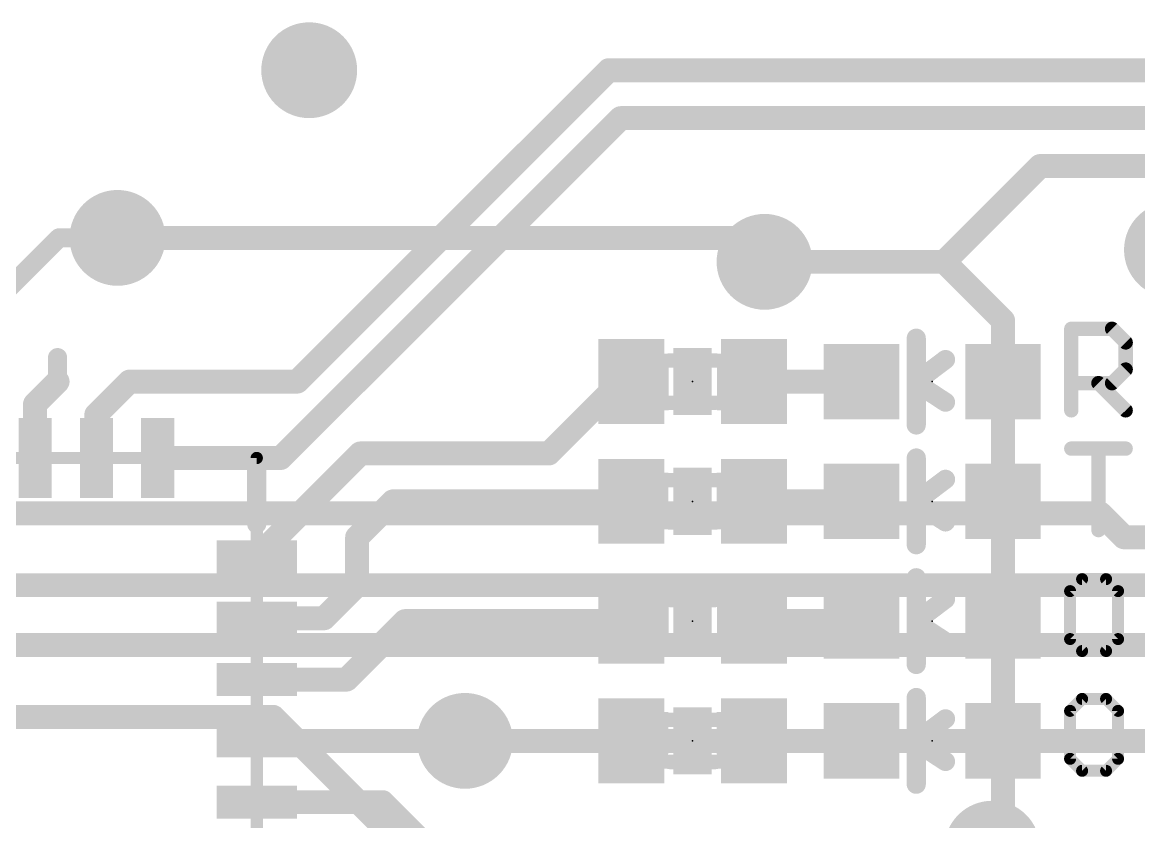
# Model space of a CAD drawing. Extents: x -0.1 to 68.7, y -15.2 to 51.5.
# Drawn here: x 14.49 to 26.32, y 15.65 to 24.13 of the extents above; entities that cross this region are included whole.
import ezdxf

# ---------------------------------------------------------------- set-up
doc = ezdxf.new("R2010")
doc.units = 0
for name, color, linetype in [('1', 12, 'CONTINUOUS'), ('16', 132, 'CONTINUOUS'), ('18', 110, 'CONTINUOUS'), ('21', 41, 'CONTINUOUS'), ('23', 53, 'CONTINUOUS'), ('51', 53, 'CONTINUOUS')]:
    doc.layers.add(name, color=color, linetype=linetype)

# ---------------------------------------------------------------- blocks, each defined once
blk = doc.blocks.new('RECT')
blk.add_solid([(-0.5, -0.5), (0.5, -0.5), (-0.5, 0.5), (0.5, 0.5)])
blk = doc.blocks.new('ROUNDV')
at = {"const_width": 0.5}
blk.add_lwpolyline([(0, -0.25, 1), (0, 0.25, 1), (0, -0.25)], format="xyb", dxfattribs=at)

msp = doc.modelspace()

# ---------------------------------------------------------------- linework, layer by layer
at = {"layer": '1'}
for points, const_width in [([(20.193, 23.114), (20.701, 23.622)], 0.254), ([(20.701, 23.622), (29.718, 23.622)], 0.254), ([(20.066, 22.987), (20.193, 23.114)], 0.254), ([(20.32, 22.606), (20.828, 23.114)], 0.254), ([(20.828, 23.114), (22.098, 23.114)], 0.254), ([(22.098, 23.114), (29.972, 23.114)], 0.254), ([(18.161, 21.082), (20.066, 22.987)], 0.254), ([(18.542, 20.828), (20.32, 22.606)], 0.254), ([(24.257, 21.59), (25.273, 22.606)], 0.254), ([(25.273, 22.606), (28.067, 22.606)], 0.254), ([(14.874, 21.844), (13.97, 20.94)], 0.2032), ([(15.494, 21.844), (14.874, 21.844)], 0.2032), ([(24.257, 21.59), (22.352, 21.59)], 0.254), ([(24.88, 20.967), (24.257, 21.59)], 0.254), ([(17.399, 20.32), (18.161, 21.082)], 0.254), ([(24.88, 20.32), (24.88, 20.967)], 0.254), ([(17.224, 19.51), (18.542, 20.828)], 0.254), ([(14.859, 20.32), (14.859, 20.574)], 0.2032), ([(14.62, 20.081), (14.859, 20.32)], 0.254), ([(15.27, 19.969), (15.621, 20.32)], 0.254), ([(15.621, 20.32), (17.399, 20.32)], 0.254), ([(20.066, 19.558), (20.828, 20.32)], 0.254), ([(20.828, 20.32), (20.94, 20.32)], 0.254), ([(22.24, 20.32), (23.241, 20.32)], 0.254), ([(23.241, 20.32), (23.38, 20.32)], 0.254), ([(24.88, 19.062), (24.88, 20.32)], 0.254), ([(14.62, 19.51), (14.62, 20.081)], 0.254), ([(15.27, 19.51), (15.27, 19.969)], 0.254), ([(16.97, 18.46), (18.068, 19.558)], 0.254), ([(18.068, 19.558), (19.177, 19.558)], 0.254), ([(19.177, 19.558), (20.066, 19.558)], 0.254), ([(15.92, 19.51), (17.224, 19.51)], 0.254), ([(18.034, 18.669), (18.415, 19.05)], 0.254), ([(18.415, 19.05), (20.828, 19.05)], 0.254), ([(20.828, 19.05), (20.94, 19.05)], 0.254), ([(22.24, 19.05), (23.241, 19.05)], 0.254), ([(23.241, 19.05), (23.38, 19.05)], 0.254), ([(24.892, 19.05), (24.88, 19.062)], 0.254), ([(24.88, 19.05), (24.892, 19.05)], 0.254), ([(24.88, 17.919), (24.88, 19.05)], 0.254), ([(18.034, 18.161), (18.034, 18.669)], 0.254), ([(17.683, 17.81), (18.034, 18.161)], 0.254), ([(24.892, 17.907), (24.88, 17.919)], 0.254), ([(24.88, 17.895), (24.892, 17.907)], 0.254), ([(24.88, 17.78), (24.88, 17.895)], 0.254), ([(16.97, 17.81), (17.683, 17.81)], 0.254), ([(17.922, 17.16), (18.542, 17.78)], 0.254), ([(18.542, 17.78), (20.701, 17.78)], 0.254), ([(20.701, 17.78), (20.94, 17.78)], 0.254), ([(22.24, 17.78), (23.241, 17.78)], 0.254), ([(23.241, 17.78), (23.38, 17.78)], 0.254), ([(24.88, 17.665), (24.88, 17.78)], 0.254), ([(24.892, 17.653), (24.88, 17.665)], 0.254), ([(24.88, 17.641), (24.892, 17.653)], 0.254), ([(24.88, 16.51), (24.88, 17.641)], 0.254), ([(16.97, 17.16), (17.922, 17.16)], 0.254), ([(16.97, 16.51), (19.177, 16.51)], 0.254), ([(19.177, 16.51), (20.955, 16.51)], 0.254), ([(20.955, 16.51), (20.94, 16.51)], 0.254), ([(22.24, 16.51), (23.368, 16.51)], 0.254), ([(23.368, 16.51), (23.38, 16.51)], 0.254), ([(24.892, 16.51), (24.88, 16.522)], 0.254), ([(24.88, 16.51), (24.88, 16.522)], 0.254), ([(24.88, 16.51), (24.892, 16.51)], 0.254), ([(24.88, 15.482), (24.88, 16.51)], 0.254), ([(16.97, 15.86), (18.303, 15.86)], 0.254), ([(18.303, 15.86), (18.669, 15.494)], 0.254)]:
    msp.add_lwpolyline(points, dxfattribs=dict(at, const_width=const_width))
for points, const_width in [([(20.701, 23.6855, 1), (20.701, 23.5585)], 0.127), ([(20.7459, 23.5771, 1), (20.6561, 23.6669)], 0.127), ([(20.1481, 23.1589, 1), (20.2379, 23.0691)], 0.127), ([(20.2379, 23.0691, 1), (20.1481, 23.1589)], 0.127), ([(20.828, 23.1775, 1), (20.828, 23.0505)], 0.127), ([(20.8729, 23.0691, 1), (20.7831, 23.1589)], 0.127), ([(22.098, 23.1775, 1), (22.098, 23.0505)], 0.127), ([(22.098, 23.0505, 1), (22.098, 23.1775)], 0.127), ([(20.0211, 23.0319, 1), (20.1109, 22.9421)], 0.127), ([(20.1109, 22.9421, 1), (20.0211, 23.0319)], 0.127), ([(20.3649, 22.5611, 1), (20.2751, 22.6509)], 0.127), ([(25.273, 22.6695, 1), (25.273, 22.5425)], 0.127), ([(25.3179, 22.5611, 1), (25.2281, 22.6509)], 0.127), ([(20.2751, 22.6509, 1), (20.3649, 22.5611)], 0.127), ([(14.874, 21.8948, 1), (14.874, 21.7932)], 0.1016), ([(14.9099, 21.8081, 1), (14.8381, 21.8799)], 0.1016), ([(15.494, 21.7932, 1), (15.494, 21.8948)], 0.1016), ([(22.352, 21.6535, 1), (22.352, 21.5265)], 0.127), ([(24.3019, 21.6349, 1), (24.2121, 21.5451)], 0.127), ([(24.2121, 21.6349, 1), (24.3019, 21.5451)], 0.127), ([(24.257, 21.5265, 1), (24.257, 21.6535)], 0.127), ([(18.1161, 21.1269, 1), (18.2059, 21.0371)], 0.127), ([(18.2059, 21.0371, 1), (18.1161, 21.1269)], 0.127), ([(24.9435, 20.967, 1), (24.8165, 20.967)], 0.127), ([(24.8351, 20.9221, 1), (24.9249, 21.0119)], 0.127), ([(18.5869, 20.7831, 1), (18.4971, 20.8729)], 0.127), ([(18.4971, 20.8729, 1), (18.5869, 20.7831)], 0.127), ([(14.9098, 20.574, 1), (14.8082, 20.574)], 0.1016), ([(14.9039, 20.2751, 1), (14.8141, 20.3649)], 0.127), ([(14.8082, 20.32, 1), (14.9098, 20.32)], 0.1016), ([(15.621, 20.3835, 1), (15.621, 20.2565)], 0.127), ([(15.6659, 20.2751, 1), (15.5761, 20.3649)], 0.127), ([(17.3541, 20.3649, 1), (17.4439, 20.2751)], 0.127), ([(17.399, 20.2565, 1), (17.399, 20.3835)], 0.127), ([(20.828, 20.3835, 1), (20.828, 20.2565)], 0.127), ([(20.8729, 20.2751, 1), (20.7831, 20.3649)], 0.127), ([(20.94, 20.2565, 1), (20.94, 20.3835)], 0.127), ([(22.24, 20.3835, 1), (22.24, 20.2565)], 0.127), ([(23.241, 20.3835, 1), (23.241, 20.2565)], 0.127), ([(23.241, 20.2565, 1), (23.241, 20.3835)], 0.127), ([(23.38, 20.2565, 1), (23.38, 20.3835)], 0.127), ([(24.9435, 20.32, 1), (24.8165, 20.32)], 0.127), ([(24.8165, 20.32, 1), (24.9435, 20.32)], 0.127), ([(14.6835, 20.081, 1), (14.5565, 20.081)], 0.127), ([(14.5751, 20.1259, 1), (14.6649, 20.0361)], 0.127), ([(15.3335, 19.969, 1), (15.2065, 19.969)], 0.127), ([(15.2251, 20.0139, 1), (15.3149, 19.9241)], 0.127), ([(18.068, 19.6215, 1), (18.068, 19.4945)], 0.127), ([(18.1129, 19.5131, 1), (18.0231, 19.6029)], 0.127), ([(19.177, 19.6215, 1), (19.177, 19.4945)], 0.127), ([(19.177, 19.4945, 1), (19.177, 19.6215)], 0.127), ([(20.0211, 19.6029, 1), (20.1109, 19.5131)], 0.127), ([(20.066, 19.4945, 1), (20.066, 19.6215)], 0.127), ([(14.5565, 19.51, 1), (14.6835, 19.51)], 0.127), ([(15.2065, 19.51, 1), (15.3335, 19.51)], 0.127), ([(15.92, 19.5735, 1), (15.92, 19.4465)], 0.127), ([(17.1791, 19.5549, 1), (17.2689, 19.4651)], 0.127), ([(17.224, 19.4465, 1), (17.224, 19.5735)], 0.127), ([(18.415, 19.1135, 1), (18.415, 18.9865)], 0.127), ([(18.4599, 19.0051, 1), (18.3701, 19.0949)], 0.127), ([(20.828, 19.1135, 1), (20.828, 18.9865)], 0.127), ([(20.828, 18.9865, 1), (20.828, 19.1135)], 0.127), ([(20.94, 18.9865, 1), (20.94, 19.1135)], 0.127), ([(22.24, 19.1135, 1), (22.24, 18.9865)], 0.127), ([(23.241, 19.1135, 1), (23.241, 18.9865)], 0.127), ([(23.241, 18.9865, 1), (23.241, 19.1135)], 0.127), ([(23.38, 18.9865, 1), (23.38, 19.1135)], 0.127), ([(24.9249, 19.1069, 1), (24.8351, 19.0171)], 0.127), ([(24.88, 19.1135, 1), (24.88, 18.9865)], 0.127), ([(24.9435, 19.05, 1), (24.8165, 19.05)], 0.127), ([(24.892, 18.9865, 1), (24.892, 19.1135)], 0.127), ([(24.8165, 19.062, 1), (24.9435, 19.062)], 0.127), ([(24.8471, 19.0051, 1), (24.9369, 19.0949)], 0.127), ([(18.0975, 18.669, 1), (17.9705, 18.669)], 0.127), ([(17.9891, 18.7139, 1), (18.0789, 18.6241)], 0.127), ([(16.9251, 18.5049, 1), (17.0149, 18.4151)], 0.127), ([(17.9705, 18.161, 1), (18.0975, 18.161)], 0.127), ([(18.0789, 18.1161, 1), (17.9891, 18.2059)], 0.127), ([(24.9249, 17.9639, 1), (24.8351, 17.8741)], 0.127), ([(24.9435, 17.895, 1), (24.8165, 17.895)], 0.127), ([(24.8351, 17.9399, 1), (24.9249, 17.8501)], 0.127), ([(24.9369, 17.8621, 1), (24.8471, 17.9519)], 0.127), ([(24.8471, 17.8621, 1), (24.9369, 17.9519)], 0.127), ([(16.97, 17.8735, 1), (16.97, 17.7465)], 0.127), ([(17.6381, 17.8549, 1), (17.7279, 17.7651)], 0.127), ([(17.683, 17.7465, 1), (17.683, 17.8735)], 0.127), ([(18.542, 17.8435, 1), (18.542, 17.7165)], 0.127), ([(18.5869, 17.7351, 1), (18.4971, 17.8249)], 0.127), ([(20.701, 17.8435, 1), (20.701, 17.7165)], 0.127), ([(20.701, 17.7165, 1), (20.701, 17.8435)], 0.127), ([(20.94, 17.7165, 1), (20.94, 17.8435)], 0.127), ([(22.24, 17.8435, 1), (22.24, 17.7165)], 0.127), ([(23.241, 17.8435, 1), (23.241, 17.7165)], 0.127), ([(23.241, 17.7165, 1), (23.241, 17.8435)], 0.127), ([(23.38, 17.7165, 1), (23.38, 17.8435)], 0.127), ([(24.8165, 17.919, 1), (24.9435, 17.919)], 0.127), ([(24.9435, 17.78, 1), (24.8165, 17.78)], 0.127), ([(24.8165, 17.78, 1), (24.9435, 17.78)], 0.127), ([(24.9249, 17.7099, 1), (24.8351, 17.6201)], 0.127), ([(24.9435, 17.641, 1), (24.8165, 17.641)], 0.127), ([(24.8351, 17.6859, 1), (24.9249, 17.5961)], 0.127), ([(24.9369, 17.6081, 1), (24.8471, 17.6979)], 0.127), ([(24.8471, 17.6081, 1), (24.9369, 17.6979)], 0.127), ([(24.8165, 17.665, 1), (24.9435, 17.665)], 0.127), ([(16.97, 17.2235, 1), (16.97, 17.0965)], 0.127), ([(17.922, 17.0965, 1), (17.922, 17.2235)], 0.127), ([(17.8771, 17.2049, 1), (17.9669, 17.1151)], 0.127), ([(16.97, 16.5735, 1), (16.97, 16.4465)], 0.127), ([(19.177, 16.5735, 1), (19.177, 16.4465)], 0.127), ([(19.177, 16.4465, 1), (19.177, 16.5735)], 0.127), ([(20.94, 16.5735, 1), (20.94, 16.4465)], 0.127), ([(20.955, 16.4465, 1), (20.955, 16.5735)], 0.127), ([(20.955, 16.4465, 1), (20.955, 16.5735)], 0.127), ([(22.24, 16.5735, 1), (22.24, 16.4465)], 0.127), ([(23.368, 16.5735, 1), (23.368, 16.4465)], 0.127), ([(23.368, 16.4465, 1), (23.368, 16.5735)], 0.127), ([(23.38, 16.4465, 1), (23.38, 16.5735)], 0.127), ([(24.9249, 16.5669, 1), (24.8351, 16.4771)], 0.127), ([(24.9435, 16.522, 1), (24.8165, 16.522)], 0.127), ([(24.88, 16.5735, 1), (24.88, 16.4465)], 0.127), ([(24.9435, 16.51, 1), (24.8165, 16.51)], 0.127), ([(24.8165, 16.51, 1), (24.9435, 16.51)], 0.127), ([(24.8165, 16.51, 1), (24.9435, 16.51)], 0.127), ([(24.8471, 16.4651, 1), (24.9369, 16.5549)], 0.127), ([(24.892, 16.4465, 1), (24.892, 16.5735)], 0.127), ([(16.97, 15.9235, 1), (16.97, 15.7965)], 0.127), ([(18.3479, 15.9049, 1), (18.2581, 15.8151)], 0.127), ([(18.303, 15.7965, 1), (18.303, 15.9235)], 0.127)]:
    msp.add_lwpolyline(points, format="xyb", dxfattribs=dict(at, const_width=const_width))
at = {"layer": '16', "const_width": 0.254}
for points in [[(22.098, 21.844), (15.494, 21.844)], [(22.352, 21.59), (22.098, 21.844)], [(6.985, 18.923), (25.908, 18.923)], [(25.908, 18.923), (26.162, 18.669)], [(26.162, 18.669), (28.321, 18.669)], [(12.954, 18.161), (28.829, 18.161)], [(11.811, 17.526), (30.353, 17.526)], [(12.573, 16.764), (17.145, 16.764)], [(17.145, 16.764), (18.415, 15.494)], [(19.177, 16.51), (33.02, 16.51)]]:
    msp.add_lwpolyline(points, dxfattribs=at)
at = {"layer": '16', "const_width": 0.127}
for points in [[(15.494, 21.9075, 1), (15.494, 21.7805)], [(22.1429, 21.8889, 1), (22.0531, 21.7991)], [(22.098, 21.7805, 1), (22.098, 21.9075)], [(22.3071, 21.5451, 1), (22.3969, 21.6349)], [(25.9529, 18.9679, 1), (25.8631, 18.8781)], [(25.908, 18.8595, 1), (25.908, 18.9865)], [(26.162, 18.7325, 1), (26.162, 18.6055)], [(26.1171, 18.6241, 1), (26.2069, 18.7139)], [(17.1899, 16.8089, 1), (17.1001, 16.7191)], [(17.145, 16.7005, 1), (17.145, 16.8275)], [(19.177, 16.5735, 1), (19.177, 16.4465)]]:
    msp.add_lwpolyline(points, format="xyb", dxfattribs=at)
at = {"layer": '21'}
for points, const_width in [([(25.6032, 20.0152), (25.6032, 20.8795)], 0.1524), ([(25.6032, 20.8795), (26.0354, 20.8795)], 0.1524), ([(26.0354, 20.8795), (26.1794, 20.7355)], 0.1524), ([(23.96, 20.78), (23.96, 20.32)], 0.2032), ([(26.1794, 20.7355), (26.1794, 20.4474)], 0.1524), ([(23.96, 20.32), (24.27, 20.5538)], 0.2032), ([(26.1794, 20.4474), (26.0354, 20.3033)], 0.1524), ([(23.96, 19.86), (23.96, 20.32)], 0.2032), ([(23.9754, 20.2946), (24.27, 20.1016)], 0.2032), ([(26.0354, 20.3033), (25.6032, 20.3033)], 0.1524), ([(25.8913, 20.3033), (26.1794, 20.0152)], 0.1524), ([(25.6032, 19.6095), (26.1794, 19.6095)], 0.1524), ([(25.8913, 18.7452), (25.8913, 19.6095)], 0.1524), ([(16.27, 19.51), (16.97, 19.51)], 0.2032), ([(16.97, 19.51), (16.97, 18.81)], 0.2032), ([(23.96, 19.51), (23.96, 19.05)], 0.2032), ([(23.96, 19.05), (24.27, 19.2838)], 0.2032), ([(23.96, 18.59), (23.96, 19.05)], 0.2032), ([(23.9754, 19.0246), (24.27, 18.8316)], 0.2032), ([(23.96, 18.24), (23.96, 17.78)], 0.2032), ([(25.7176, 18.2251), (25.5905, 18.098)], 0.127), ([(25.9718, 18.2251), (25.7176, 18.2251)], 0.127), ([(26.0989, 18.098), (25.9718, 18.2251)], 0.127), ([(23.96, 17.78), (24.27, 18.0138)], 0.2032), ([(25.5905, 18.098), (25.5905, 17.5896)], 0.127), ([(26.0989, 17.5896), (26.0989, 18.098)], 0.127), ([(23.96, 17.32), (23.96, 17.78)], 0.2032), ([(23.9754, 17.7546), (24.27, 17.5616)], 0.2032), ([(25.5905, 17.5896), (25.7176, 17.4625)], 0.127), ([(25.9718, 17.4625), (26.0989, 17.5896)], 0.127), ([(25.7176, 17.4625), (25.9718, 17.4625)], 0.127), ([(23.96, 16.97), (23.96, 16.51)], 0.2032), ([(25.7176, 16.9551), (25.5905, 16.828)], 0.127), ([(25.9718, 16.9551), (25.7176, 16.9551)], 0.127), ([(26.0989, 16.828), (25.9718, 16.9551)], 0.127), ([(23.96, 16.51), (24.27, 16.7438)], 0.2032), ([(25.5905, 16.828), (25.5905, 16.3196)], 0.127), ([(26.0989, 16.3196), (26.0989, 16.828)], 0.127), ([(23.96, 16.05), (23.96, 16.51)], 0.2032), ([(23.9754, 16.4846), (24.27, 16.2916)], 0.2032), ([(25.5905, 16.3196), (25.7176, 16.1925)], 0.127), ([(25.9718, 16.1925), (26.0989, 16.3196)], 0.127), ([(25.7176, 16.1925), (25.9718, 16.1925)], 0.127)]:
    msp.add_lwpolyline(points, dxfattribs=dict(at, const_width=const_width))
for points, const_width in [([(25.6413, 20.8795, 1), (25.5651, 20.8795)], 0.0762), ([(25.6032, 20.9176, 1), (25.6032, 20.8414)], 0.0762), ([(26.0623, 20.9065, 1), (26.0084, 20.8526)], 0.0762), ([(26.0354, 20.8414, 1), (26.0354, 20.9176)], 0.0762), ([(24.0108, 20.78, 1), (23.9092, 20.78)], 0.1016), ([(26.2175, 20.7355, 1), (26.1413, 20.7355)], 0.0762), ([(26.1525, 20.7085, 1), (26.2064, 20.7624)], 0.0762), ([(24.3006, 20.5132, 1), (24.2394, 20.5944)], 0.1016), ([(26.1413, 20.4474, 1), (26.2175, 20.4474)], 0.0762), ([(26.2064, 20.4204, 1), (26.1525, 20.4743)], 0.0762), ([(24.0108, 20.32, 1), (23.9092, 20.32)], 0.1016), ([(23.9294, 20.3606, 1), (23.9906, 20.2794)], 0.1016), ([(23.9092, 20.32, 1), (24.0108, 20.32)], 0.1016), ([(24.0032, 20.3371, 1), (23.9476, 20.2521)], 0.1016), ([(25.6032, 20.3414, 1), (25.6032, 20.2652)], 0.0762), ([(25.9183, 20.3303, 1), (25.8644, 20.2764)], 0.0762), ([(26.0084, 20.3303, 1), (26.0623, 20.2764)], 0.0762), ([(26.0354, 20.2652, 1), (26.0354, 20.3414)], 0.0762), ([(24.2422, 20.0591, 1), (24.2978, 20.1441)], 0.1016), ([(25.5651, 20.0152, 1), (25.6413, 20.0152)], 0.0762), ([(26.1525, 19.9883, 1), (26.2064, 20.0421)], 0.0762), ([(23.9092, 19.86, 1), (24.0108, 19.86)], 0.1016), ([(25.6032, 19.6476, 1), (25.6032, 19.5714)], 0.0762), ([(25.9294, 19.6095, 1), (25.8532, 19.6095)], 0.0762), ([(26.1794, 19.5714, 1), (26.1794, 19.6476)], 0.0762), ([(16.27, 19.5608, 1), (16.27, 19.4592)], 0.1016), ([(17.0208, 19.51, 1), (16.9192, 19.51)], 0.1016), ([(16.97, 19.4592, 1), (16.97, 19.5608)], 0.1016), ([(24.0108, 19.51, 1), (23.9092, 19.51)], 0.1016), ([(24.3006, 19.2432, 1), (24.2394, 19.3244)], 0.1016), ([(24.0108, 19.05, 1), (23.9092, 19.05)], 0.1016), ([(23.9294, 19.0906, 1), (23.9906, 19.0094)], 0.1016), ([(23.9092, 19.05, 1), (24.0108, 19.05)], 0.1016), ([(24.0032, 19.0671, 1), (23.9476, 18.9821)], 0.1016), ([(16.9192, 18.81, 1), (17.0208, 18.81)], 0.1016), ([(24.2422, 18.7891, 1), (24.2978, 18.8741)], 0.1016), ([(25.8532, 18.7452, 1), (25.9294, 18.7452)], 0.0762), ([(23.9092, 18.59, 1), (24.0108, 18.59)], 0.1016), ([(24.0108, 18.24, 1), (23.9092, 18.24)], 0.1016), ([(25.7176, 18.2569, 1), (25.7176, 18.1934)], 0.0635), ([(25.7401, 18.2027, 1), (25.6952, 18.2476)], 0.0635), ([(25.9943, 18.2476, 1), (25.9494, 18.2027)], 0.0635), ([(25.9718, 18.1934, 1), (25.9718, 18.2569)], 0.0635), ([(24.3006, 17.9732, 1), (24.2394, 18.0544)], 0.1016), ([(25.568, 18.1205, 1), (25.613, 18.0756)], 0.0635), ([(25.6223, 18.098, 1), (25.5588, 18.098)], 0.0635), ([(26.1307, 18.098, 1), (26.0672, 18.098)], 0.0635), ([(26.0765, 18.0756, 1), (26.1214, 18.1205)], 0.0635), ([(24.0108, 17.78, 1), (23.9092, 17.78)], 0.1016), ([(23.9294, 17.8206, 1), (23.9906, 17.7394)], 0.1016), ([(23.9092, 17.78, 1), (24.0108, 17.78)], 0.1016), ([(24.0032, 17.7971, 1), (23.9476, 17.7121)], 0.1016), ([(24.2422, 17.5191, 1), (24.2978, 17.6041)], 0.1016), ([(25.613, 17.6121, 1), (25.568, 17.5672)], 0.0635), ([(26.1214, 17.5672, 1), (26.0765, 17.6121)], 0.0635), ([(25.5588, 17.5896, 1), (25.6223, 17.5896)], 0.0635), ([(25.7176, 17.4943, 1), (25.7176, 17.4308)], 0.0635), ([(25.6952, 17.44, 1), (25.7401, 17.485)], 0.0635), ([(25.9494, 17.485, 1), (25.9943, 17.44)], 0.0635), ([(25.9718, 17.4308, 1), (25.9718, 17.4943)], 0.0635), ([(26.0672, 17.5896, 1), (26.1307, 17.5896)], 0.0635), ([(23.9092, 17.32, 1), (24.0108, 17.32)], 0.1016), ([(24.0108, 16.97, 1), (23.9092, 16.97)], 0.1016), ([(25.7176, 16.9869, 1), (25.7176, 16.9234)], 0.0635), ([(25.7401, 16.9327, 1), (25.6952, 16.9776)], 0.0635), ([(25.9943, 16.9776, 1), (25.9494, 16.9327)], 0.0635), ([(25.9718, 16.9234, 1), (25.9718, 16.9869)], 0.0635), ([(24.3006, 16.7032, 1), (24.2394, 16.7844)], 0.1016), ([(25.568, 16.8505, 1), (25.613, 16.8056)], 0.0635), ([(25.6223, 16.828, 1), (25.5588, 16.828)], 0.0635), ([(26.1307, 16.828, 1), (26.0672, 16.828)], 0.0635), ([(26.0765, 16.8056, 1), (26.1214, 16.8505)], 0.0635), ([(24.0108, 16.51, 1), (23.9092, 16.51)], 0.1016), ([(23.9294, 16.5506, 1), (23.9906, 16.4694)], 0.1016), ([(24.0032, 16.5271, 1), (23.9476, 16.4421)], 0.1016), ([(23.9092, 16.51, 1), (24.0108, 16.51)], 0.1016), ([(24.2422, 16.2491, 1), (24.2978, 16.3341)], 0.1016), ([(25.613, 16.3421, 1), (25.568, 16.2972)], 0.0635), ([(25.5588, 16.3196, 1), (25.6223, 16.3196)], 0.0635), ([(26.0672, 16.3196, 1), (26.1307, 16.3196)], 0.0635), ([(26.1214, 16.2972, 1), (26.0765, 16.3421)], 0.0635), ([(25.7176, 16.2242, 1), (25.7176, 16.1608)], 0.0635), ([(25.6952, 16.17, 1), (25.7401, 16.215)], 0.0635), ([(25.9494, 16.215, 1), (25.9943, 16.17)], 0.0635), ([(25.9718, 16.1608, 1), (25.9718, 16.2242)], 0.0635), ([(23.9092, 16.05, 1), (24.0108, 16.05)], 0.1016)]:
    msp.add_lwpolyline(points, format="xyb", dxfattribs=dict(at, const_width=const_width))
at = {"layer": '23'}
for p in [(21.59, 20.32), (24.13, 20.32), (21.59, 19.05), (24.13, 19.05), (21.59, 17.78), (24.13, 17.78), (21.59, 16.51), (24.13, 16.51)]:
    msp.add_point(p, dxfattribs=at)
at = {"layer": '51'}
for points, const_width in [([(21.345, 20.544), (21.835, 20.544)], 0.1524), ([(21.835, 20.096), (21.345, 20.096)], 0.1524), ([(16.97, 19.51), (10.97, 19.51)], 0.13), ([(16.97, 13.51), (16.97, 19.51)], 0.13), ([(21.345, 19.274), (21.835, 19.274)], 0.1524), ([(21.835, 18.826), (21.345, 18.826)], 0.1524), ([(21.345, 18.004), (21.835, 18.004)], 0.1524), ([(21.835, 17.556), (21.345, 17.556)], 0.1524), ([(21.345, 16.734), (21.835, 16.734)], 0.1524), ([(21.835, 16.286), (21.345, 16.286)], 0.1524)]:
    msp.add_lwpolyline(points, dxfattribs=dict(at, const_width=const_width))
for points, const_width in [([(21.345, 20.5821, 1), (21.345, 20.5059)], 0.0762), ([(21.835, 20.5059, 1), (21.835, 20.5821)], 0.0762), ([(21.345, 20.1341, 1), (21.345, 20.0579)], 0.0762), ([(21.835, 20.0579, 1), (21.835, 20.1341)], 0.0762), ([(17.0025, 19.51, 1), (16.9375, 19.51)], 0.065), ([(16.97, 19.4775, 1), (16.97, 19.5425)], 0.065), ([(21.345, 19.3121, 1), (21.345, 19.2359)], 0.0762), ([(21.835, 19.2359, 1), (21.835, 19.3121)], 0.0762), ([(21.345, 18.8641, 1), (21.345, 18.7879)], 0.0762), ([(21.835, 18.7879, 1), (21.835, 18.8641)], 0.0762), ([(21.345, 18.0421, 1), (21.345, 17.9659)], 0.0762), ([(21.835, 17.9659, 1), (21.835, 18.0421)], 0.0762), ([(21.345, 17.5941, 1), (21.345, 17.5179)], 0.0762), ([(21.835, 17.5179, 1), (21.835, 17.5941)], 0.0762), ([(21.345, 16.7721, 1), (21.345, 16.6959)], 0.0762), ([(21.835, 16.6959, 1), (21.835, 16.7721)], 0.0762), ([(21.345, 16.3241, 1), (21.345, 16.2479)], 0.0762), ([(21.835, 16.2479, 1), (21.835, 16.3241)], 0.0762)]:
    msp.add_lwpolyline(points, format="xyb", dxfattribs=dict(at, const_width=const_width))

# ---------------------------------------------------------------- block references
at = {"layer": '1'}
for p, xscale, yscale in [((20.94, 20.32), 0.7, 0.9), ((22.24, 20.32), 0.7, 0.9), ((14.62, 19.51), 0.35, 0.85), ((15.27, 19.51), 0.35, 0.85), ((15.92, 19.51), 0.35, 0.85), ((16.97, 18.46), 0.85, 0.35), ((20.94, 17.78), 0.7, 0.9), ((22.24, 17.78), 0.7, 0.9), ((16.97, 17.81), 0.85, 0.35), ((16.97, 17.16), 0.85, 0.35), ((16.97, 16.51), 0.85, 0.35), ((16.97, 15.86), 0.85, 0.35)]:
    msp.add_blockref('RECT', p, dxfattribs=dict(at, xscale=xscale, yscale=yscale))
for p, xscale, yscale, rotation in [((23.38, 20.32), 0.8, 0.8, 90), ((24.88, 20.32), 0.8, 0.8, 90), ((20.94, 19.05), 0.7, 0.9, 180), ((22.24, 19.05), 0.7, 0.9, 180), ((23.38, 19.05), 0.8, 0.8, 90), ((24.88, 19.05), 0.8, 0.8, 90), ((23.38, 17.78), 0.8, 0.8, 90), ((24.88, 17.78), 0.8, 0.8, 90), ((20.94, 16.51), 0.7, 0.9, 180), ((22.24, 16.51), 0.7, 0.9, 180), ((23.38, 16.51), 0.8, 0.8, 90), ((24.88, 16.51), 0.8, 0.8, 90)]:
    msp.add_blockref('RECT', p, dxfattribs=dict(at, xscale=xscale, yscale=yscale, rotation=rotation))
at = {"layer": '18', "xscale": 1.016, "yscale": 1.016}
for p in [(17.526, 23.622), (17.526, 23.622), (15.494, 21.844), (15.494, 21.844), (26.67, 21.717), (26.67, 21.717), (22.352, 21.59), (22.352, 21.59), (19.177, 16.51), (19.177, 16.51), (24.765, 15.367), (24.765, 15.367)]:
    msp.add_blockref('ROUNDV', p, dxfattribs=at)
at = {"layer": '21', "xscale": 0.4064, "yscale": 0.7112}
for p in [(21.59, 20.32), (21.59, 17.78)]:
    msp.add_blockref('RECT', p, dxfattribs=at)
at = {"layer": '21', "xscale": 0.4064, "yscale": 0.7112, "rotation": 180}
for p in [(21.59, 19.05), (21.59, 16.51)]:
    msp.add_blockref('RECT', p, dxfattribs=at)
at = {"layer": '51', "xscale": 0.3, "yscale": 0.5999}
for p in [(21.186, 20.3152), (21.9988, 20.3152), (21.186, 17.7752), (21.9988, 17.7752)]:
    msp.add_blockref('RECT', p, dxfattribs=at)
at = {"layer": '51', "xscale": 0.3, "yscale": 0.5999, "rotation": 180}
for p in [(21.1812, 19.0549), (21.994, 19.0549), (21.1812, 16.5148), (21.994, 16.5148)]:
    msp.add_blockref('RECT', p, dxfattribs=at)

doc.saveas('drawing.dxf')
